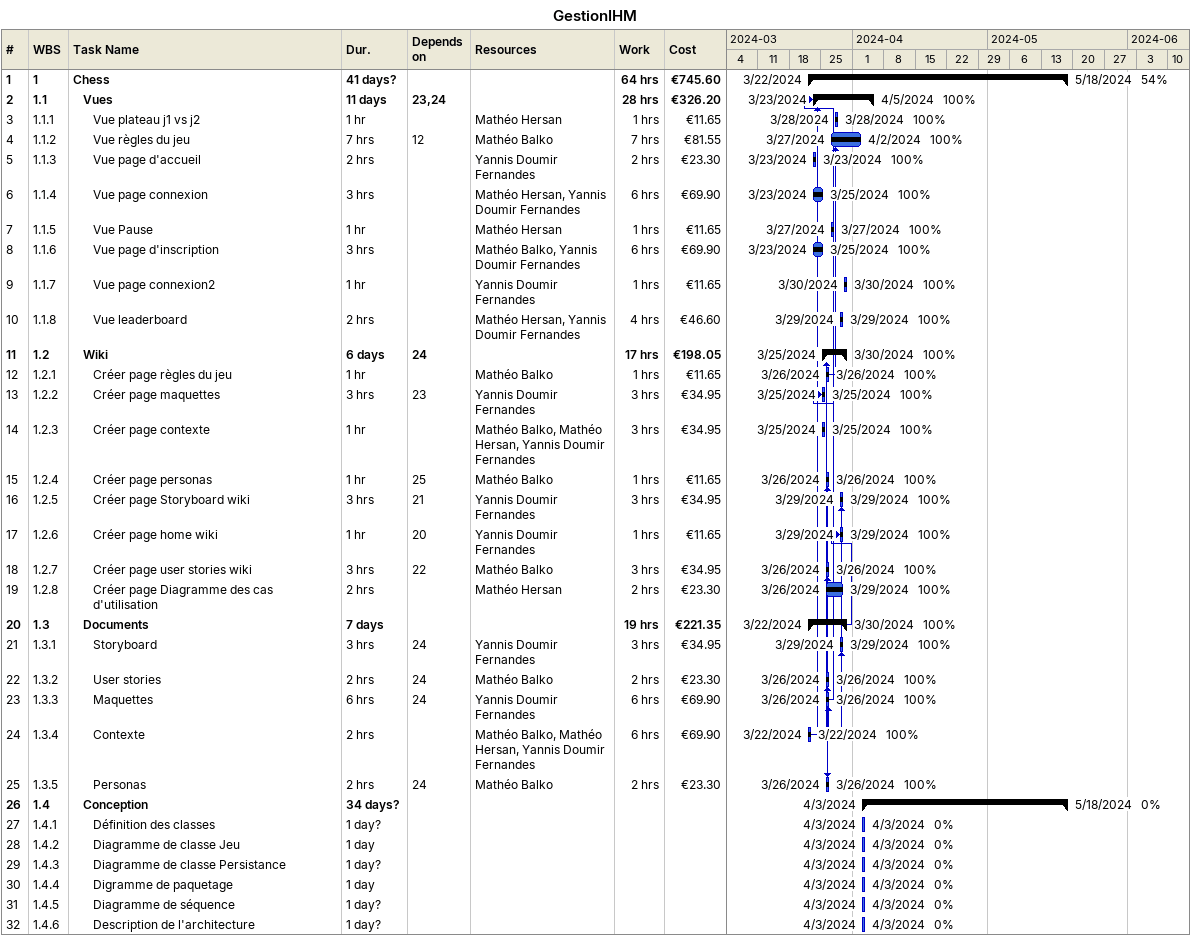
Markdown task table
GestionIHM

| ID | WBS | Task | Duration | Start | Finish | Predecessors | Resources | % complete | Work (h) | Cost (€) |
|---|---|---|---|---|---|---|---|---|---|---|
| 1 | 1 | **Chess** | 41d? | 2024-03-22 | 2024-05-18 |  |  | 54 | 64 | 745.60 |
| 2 | 1.1 | **Vues** | 11d | 2024-03-23 | 2024-04-05 | 23, 24 |  | 100 | 28 | 326.20 |
| 3 | 1.1.1 | Vue plateau j1 vs j2 | 1h | 2024-03-28 | 2024-03-28 |  | Mathéo Hersan | 100 | 1 | 11.65 |
| 4 | 1.1.2 | Vue règles du jeu | 7h | 2024-03-27 | 2024-04-02 | 12 | Mathéo Balko | 100 | 7 | 81.55 |
| 5 | 1.1.3 | Vue page d'accueil | 2h | 2024-03-23 | 2024-03-23 |  | Yannis Doumir Fernandes | 100 | 2 | 23.30 |
| 6 | 1.1.4 | Vue page connexion | 3h | 2024-03-23 | 2024-03-25 |  | Mathéo Hersan, Yannis Doumir Fernandes | 100 | 6 | 69.90 |
| 7 | 1.1.5 | Vue Pause | 1h | 2024-03-27 | 2024-03-27 |  | Mathéo Hersan | 100 | 1 | 11.65 |
| 8 | 1.1.6 | Vue page d'inscription | 3h | 2024-03-23 | 2024-03-25 |  | Mathéo Balko, Yannis Doumir Fernandes | 100 | 6 | 69.90 |
| 9 | 1.1.7 | Vue page connexion2 | 1h | 2024-03-30 | 2024-03-30 |  | Yannis Doumir Fernandes | 100 | 1 | 11.65 |
| 10 | 1.1.8 | Vue leaderboard | 2h | 2024-03-29 | 2024-03-29 |  | Mathéo Hersan, Yannis Doumir Fernandes | 100 | 4 | 46.60 |
| 11 | 1.2 | **Wiki** | 6d | 2024-03-25 | 2024-03-30 | 24 |  | 100 | 17 | 198.05 |
| 12 | 1.2.1 | Créer page règles du jeu | 1h | 2024-03-26 | 2024-03-26 |  | Mathéo Balko | 100 | 1 | 11.65 |
| 13 | 1.2.2 | Créer page maquettes | 3h | 2024-03-25 | 2024-03-25 | 23 | Yannis Doumir Fernandes | 100 | 3 | 34.95 |
| 14 | 1.2.3 | Créer page contexte | 1h | 2024-03-25 | 2024-03-25 |  | Mathéo Balko, Mathéo Hersan, Yannis Doumir Fernandes | 100 | 3 | 34.95 |
| 15 | 1.2.4 | Créer page personas | 1h | 2024-03-26 | 2024-03-26 | 25 | Mathéo Balko | 100 | 1 | 11.65 |
| 16 | 1.2.5 | Créer page Storyboard wiki | 3h | 2024-03-29 | 2024-03-29 | 21 | Yannis Doumir Fernandes | 100 | 3 | 34.95 |
| 17 | 1.2.6 | Créer page home wiki | 1h | 2024-03-29 | 2024-03-29 | 20 | Yannis Doumir Fernandes | 100 | 1 | 11.65 |
| 18 | 1.2.7 | Créer page user stories wiki | 3h | 2024-03-26 | 2024-03-26 | 22 | Mathéo Balko | 100 | 3 | 34.95 |
| 19 | 1.2.8 | Créer page Diagramme des cas d'utilisation | 2h | 2024-03-26 | 2024-03-29 |  | Mathéo Hersan | 100 | 2 | 23.30 |
| 20 | 1.3 | **Documents** | 7d | 2024-03-22 | 2024-03-30 |  |  | 100 | 19 | 221.35 |
| 21 | 1.3.1 | Storyboard | 3h | 2024-03-29 | 2024-03-29 | 24 | Yannis Doumir Fernandes | 100 | 3 | 34.95 |
| 22 | 1.3.2 | User stories | 2h | 2024-03-26 | 2024-03-26 | 24 | Mathéo Balko | 100 | 2 | 23.30 |
| 23 | 1.3.3 | Maquettes | 6h | 2024-03-26 | 2024-03-26 | 24 | Yannis Doumir Fernandes | 100 | 6 | 69.90 |
| 24 | 1.3.4 | Contexte | 2h | 2024-03-22 | 2024-03-22 |  | Mathéo Balko, Mathéo Hersan, Yannis Doumir Fernandes | 100 | 6 | 69.90 |
| 25 | 1.3.5 | Personas | 2h | 2024-03-26 | 2024-03-26 | 24 | Mathéo Balko | 100 | 2 | 23.30 |
| 26 | 1.4 | **Conception** | 34d? | 2024-04-03 | 2024-05-18 |  |  | 0 |  |  |
| 27 | 1.4.1 | Définition des classes | 1d? | 2024-04-03 | 2024-04-03 |  |  | 0 |  |  |
| 28 | 1.4.2 | Diagramme de classe Jeu | 1d | 2024-04-03 | 2024-04-03 |  |  | 0 |  |  |
| 29 | 1.4.3 | Diagramme de classe Persistance | 1d? | 2024-04-03 | 2024-04-03 |  |  | 0 |  |  |
| 30 | 1.4.4 | Digramme de paquetage | 1d | 2024-04-03 | 2024-04-03 |  |  | 0 |  |  |
| 31 | 1.4.5 | Diagramme de séquence | 1d? | 2024-04-03 | 2024-04-03 |  |  | 0 |  |  |
| 32 | 1.4.6 | Description de l'architecture | 1d? | 2024-04-03 | 2024-04-03 |  |  | 0 |  |  |
